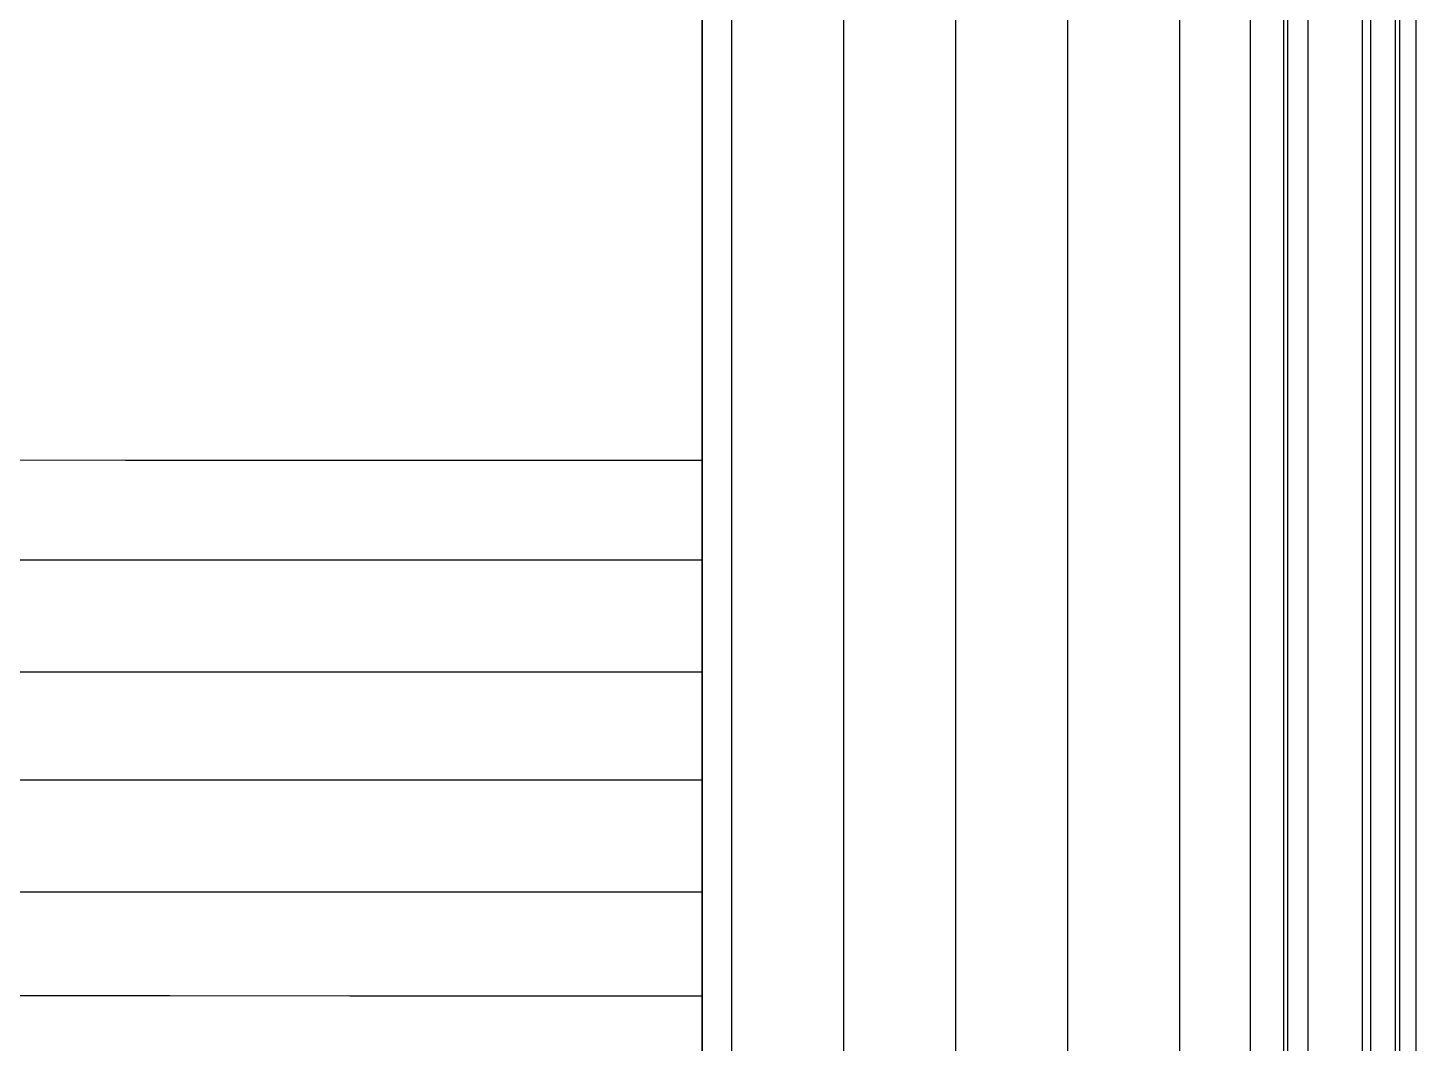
# Model space of a CAD drawing. Header units: inches. Extents: x 100535554 to 201081702, y 63708552 to 127420865.
# Drawn here: x 100541840.58 to 100541871.75, y 63710451.51 to 63710474.31 of the extents above; entities that cross this region are included whole.
import ezdxf

# ---------------------------------------------------------------- set-up
doc = ezdxf.new("R2010")
doc.units = ezdxf.units.IN
doc.header["$MEASUREMENT"] = 0

msp = doc.modelspace()

# ---------------------------------------------------------------- linework, layer by layer
at = {"color": 7, "linetype": 'Continuous', "lineweight": 25, "true_color": 0x000007}
for p, q in [((100541871.287, 63710211.576), (100541871.287, 63710612.388)), ((100541868.025, 63710610.059), (100541868.025, 63710212.042)), ((100541868.771, 63710610.059), (100541868.771, 63710212.042)), ((100541868.864, 63710610.059), (100541868.864, 63710212.042)), ((100541869.33, 63710212.042), (100541869.33, 63710610.059)), ((100541870.728, 63710610.059), (100541870.728, 63710213.999)), ((100541855.724, 63710601.578), (100541855.724, 63710400.567)), ((100541856.377, 63710601.019), (100541856.377, 63710400.567)), ((100541858.893, 63710601.019), (100541858.893, 63710400.567)), ((100541863.925, 63710601.019), (100541863.925, 63710400.567)), ((100541866.441, 63710601.019), (100541866.441, 63710400.567)), ((100541868.864, 63710601.019), (100541868.864, 63710400.567)), ((100541870.542, 63710601.019), (100541870.542, 63710224.25)), ((100541871.38, 63710601.019), (100541871.38, 63710400.567)), ((100541871.753, 63710224.25), (100541871.753, 63710601.019)), ((100541870.542, 63710500.839), (100541870.542, 63710464.682)), ((100541861.409, 63710481.083), (100541861.409, 63710400.567)), ((100541855.724, 63710464.588), (100541700.376, 63710464.682)), ((100541855.724, 63710462.352), (100541700.376, 63710462.352)), ((100541855.724, 63710459.836), (100541764.398, 63710459.836)), ((100541855.724, 63710457.413), (100541764.398, 63710457.413)), ((100541855.724, 63710454.897), (100541700.376, 63710454.897)), ((100541700.376, 63710452.66), (100541855.724, 63710452.567))]:
    msp.add_line(p, q, dxfattribs=at)
at = {"color": 7, "linetype": 'Continuous', "lineweight": -2, "true_color": 0x000007}
for points in [[(100541870.542, 63710601.578), (100541870.542, 63710400.567), (100541855.724, 63710400.567), (100541855.724, 63710601.578)], [(100541855.724, 63710464.588), (100541855.724, 63710452.567), (100541700.376, 63710452.66), (100541700.376, 63710464.682)]]:
    msp.add_lwpolyline(points, close=True, dxfattribs=at)

doc.saveas('drawing.dxf')
